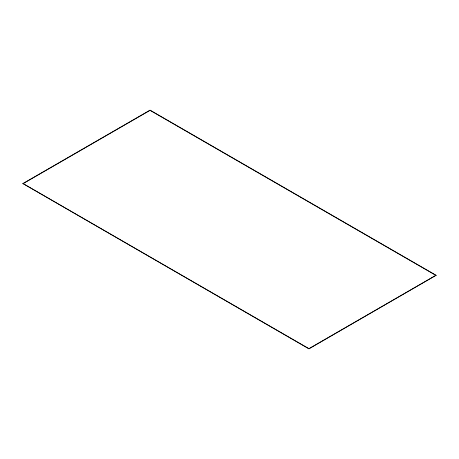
<?xml version="1.0" encoding="UTF-8"?>
<svg xmlns="http://www.w3.org/2000/svg" width="459" height="459" viewBox="0 0 459 459"><rect width="100%" height="100%" fill="white"/><g stroke="black" fill="none" stroke-linecap="round" stroke-linejoin="round"><path stroke-width="0.69" d="M22.95 183.543L150.059 110.16L436.05 275.274L308.941 348.84L22.95 183.543L308.941 348.656L436.05 275.274M22.95 183.726L150.059 110.344L436.05 275.457"/></g></svg>
